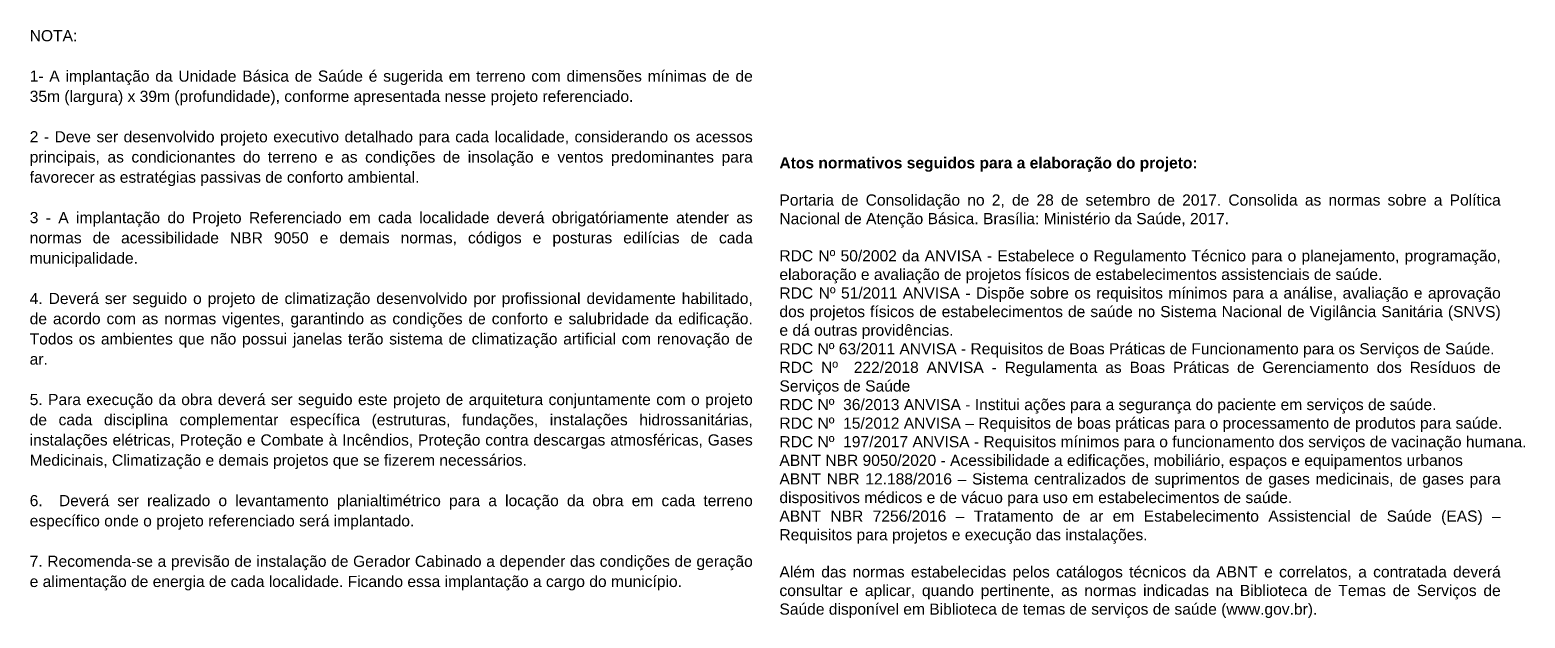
# Model space of a CAD drawing. Header units: metres. Extents: x -77 to -16.6, y -68.5 to -27.7.
# Drawn here: x -33.32 to -16.56, y -68.53 to -61.93 of the extents above; entities that cross this region are included whole.
import ezdxf

# ---------------------------------------------------------------- set-up
doc = ezdxf.new("R2010")
doc.units = ezdxf.units.M
doc.header["$MEASUREMENT"] = 0
doc.layers.add('01_DET. 01 - FRONTÃO BANCADA DE PEDRA_4_0_Caneta_No__1', color=7, linetype='Continuous', lineweight=35)
doc.styles.add('GENERATED_STYLE_1', font='arial.ttf')

msp = doc.modelspace()

# ---------------------------------------------------------------- texts
at = {"layer": '01_DET. 01 - FRONTÃO BANCADA DE PEDRA_4_0_Caneta_No__1', "color": 7, "linetype": 'Continuous', "lineweight": 35, "insert": (-33.319, -68.217), "char_height": 0.125, "width": 8.07804, "attachment_point": 7, "line_spacing_factor": 1.087127, "style": 'GENERATED_STYLE_1'}
msp.add_mtext('\\A1;{\\pqj;\\fArial|b0|i0|c0|p0;\\W1.000000;NOTA: \\P\\pqj;\\fArial|b0|i0|c0|p0;\\W1.000000;\\P\\pqj;\\fArial|b0|i0|c0|p0;\\W1.000000;1- A implantação da Unidade Básica de Saúde é sugerida em terreno com dimensões mínimas de de 35m (largura) x \\fArial|b0|i0|c0|p0;\\W1.000000;39\\fArial|b0|i0|c0|p0;\\W1.000000;m (profundidade), conforme apresentada nesse projeto referenciado.\\P\\pqj;\\fArial|b0|i0|c0|p0;\\W1.000000;\\P\\pqj;\\fArial|b0|i0|c0|p0;\\W1.000000;2 - Deve ser desenvolvido projeto executivo detalhado para cada localidade, considerando os acessos principais, as condicionantes do terreno e as condições de insolação e ventos predominantes para favorecer as estratégias passivas de conforto ambiental.\\P\\pqj;\\fArial|b0|i0|c0|p0;\\W1.000000;\\P\\pqj;\\fArial|b0|i0|c0|p0;\\W1.000000;3 - A implantação do Projeto Referenciado em cada localidade deverá obrigatóriamente atender as normas de acessibilidade NBR 9050 e demais normas, códigos e posturas edilícias de cada municipalidade.\\P\\pqj;\\fArial|b0|i0|c0|p0;\\W1.000000;\\P\\pqj;\\fArial|b0|i0|c0|p0;\\W1.000000;4. Deverá ser seguido o projeto de climatização desenvolvido por profissional devidamente habilitado, de acordo com as normas vigentes, garantindo as condições de conforto e salubridade da edificação. Todos os ambientes que não possui janelas terão sistema de climatização artificial com renovação de ar.\\P\\pqj;\\fArial|b0|i0|c0|p0;\\W1.000000;\\P\\pqj;\\fArial|b0|i0|c0|p0;\\W1.000000;5. Para execução da obra deverá ser seguido este projeto de arquitetura conjuntamente com o projeto de cada disciplina complementar específica (estruturas, fundações, instalações hidrossanitárias, instalações elétricas, Proteção e Combate à Incêndios, Proteção contra descargas atmosféricas, Gases Medicinais, Climatização e demais projetos que se fizerem necessários.\\P\\pqj;\\fArial|b0|i0|c0|p0;\\W1.000000;\\P\\pqj;\\fArial|b0|i0|c0|p0;\\W1.000000;6.  Deverá ser realizado o levantamento planialtimétrico para a locação da obra em cada terreno específico onde o projeto referenciado será implantado.\\P\\pqj;\\fArial|b0|i0|c0|p0;\\W1.000000;\\P\\pqj;\\fArial|b0|i0|c0|p0;\\W1.000000;7. Recomenda-se a previsão de instalação de Gerador Cabinado a depender das condições de geração e alimentação de energia de cada localidade. Ficando essa implantação a cargo do município.}', dxfattribs=at)
at = {"layer": '01_DET. 01 - FRONTÃO BANCADA DE PEDRA_4_0_Caneta_No__1', "color": 7, "linetype": 'Continuous', "lineweight": 35, "insert": (-24.918, -68.735), "char_height": 0.125, "width": 8.05805, "attachment_point": 7, "style": 'GENERATED_STYLE_1'}
msp.add_mtext('\\A1;{\\pqj;\\fArial|b0|i0|c0|p0;\\W1.000000;\\P\\pqj;\\fArial|b1|i0|c0|p0;\\W1.000000;Atos normativos seguidos para a elaboração do projeto:\\P\\pqj;\\fArial|b0|i0|c0|p0;\\W1.000000;\\P\\pqj;\\fArial|b0|i0|c0|p0;\\W1.000000;Portaria de Consolidação no 2, de 28 de setembro de 2017. Consolida as normas sobre a Política Nacional de Atenção Básica. Brasília: Ministério da Saúde, 2017.\\P\\pqj;\\fArial|b0|i0|c0|p0;\\W1.000000;\\P\\pqj;\\fArial|b0|i0|c0|p0;\\H1.000022x;\\W1.000000;RDC Nº 50/2002 da ANVISA - Estabelece o Regulamento Técnico para o planejamento, programação, elaboração e avaliação de projetos físicos de estabelecimentos assistenciais de saúde.\\P\\pqj;\\fArial|b0|i0|c0|p0;\\H0.999978x;\\W1.000000;RDC \\fArial|b0|i0|c0|p0;\\H1.000022x;\\W1.000000;Nº \\fArial|b0|i0|c0|p0;\\H0.999978x;\\W1.000000;51/2011 ANVISA - Dispõe sobre os requisitos mínimos para a análise, avaliação e aprovação dos projetos físicos de estabelecimentos de saúde no Sistema Nacional de Vigilância Sanitária (SNVS) e dá outras providências.\\P\\pqj;\\fArial|b0|i0|c0|p0;\\W1.000000;RDC \\fArial|b0|i0|c0|p0;\\H1.000022x;\\W1.000000;Nº \\fArial|b0|i0|c0|p0;\\H0.999978x;\\W1.000000;63/2011 ANVISA - Requisitos de Boas Práticas de Funcionamento para os Serviços de Saúde.\\P\\pqj;\\fArial|b0|i0|c0|p0;\\W1.000000;RDC \\fArial|b0|i0|c0|p0;\\H1.000022x;\\W1.000000;Nº \\fArial|b0|i0|c0|p0;\\H0.999978x;\\W1.000000; 222/2018 ANVISA - Regulamenta as Boas Práticas de Gerenciamento dos Resíduos de Serviços de Saúde\\P\\pqj;\\fArial|b0|i0|c0|p0;\\W1.000000;RDC \\fArial|b0|i0|c0|p0;\\H1.000022x;\\W1.000000;Nº \\fArial|b0|i0|c0|p0;\\H0.999978x;\\W1.000000; 36/2013 ANVISA - Institui ações para a segurança do paciente em serviços de saúde.\\P\\pqj;\\fArial|b0|i0|c0|p0;\\W1.000000;RDC \\fArial|b0|i0|c0|p0;\\H1.000022x;\\W1.000000;Nº \\fArial|b0|i0|c0|p0;\\H0.999978x;\\W1.000000; 15/2012 ANVISA – Requisitos de boas práticas para o processamento de produtos para saúde.\\P\\pqj;\\fArial|b0|i0|c0|p0;\\W1.000000;RDC \\fArial|b0|i0|c0|p0;\\H1.000022x;\\W1.000000;Nº \\fArial|b0|i0|c0|p0;\\H0.999978x;\\W1.000000; 197/2017 ANVISA - Requisitos mínimos para o funcionamento dos serviços de vacinação humana.\\P\\pqj;\\fArial|b0|i0|c0|p0;\\W1.000000;ABNT NBR 9050/2020 - Acessibilidade a edificações, mobiliário, espaços e equipamentos urbanos\\P\\pqj;\\fArial|b0|i0|c0|p0;\\W1.000000;ABNT NBR 12.188/2016 – Sistema centralizados de suprimentos de gases medicinais, de gases para dispositivos médicos e de vácuo para uso em estabelecimentos de saúde.\\P\\pqj;\\fArial|b0|i0|c0|p0;\\W1.000000;ABNT NBR 7256/2016 – Tratamento de ar em Estabelecimento Assistencial de Saúde (EAS) – Requisitos para projetos e execução das instalações.\\P\\pqj;\\fArial|b0|i0|c0|p0;\\W1.000000;\\P\\pqj;\\fArial|b0|i0|c0|p0;\\W1.000000;Além das normas estabelecidas pelos catálogos técnicos da ABNT e correlatos, a contratada deverá consultar e aplicar, quando pertinente, as normas indicadas na Biblioteca de Temas de Serviços de Saúde disponível em Biblioteca de temas de serviços de saúde (www.gov.br).\\P\\pqj;\\fArial|b0|i0|c0|p0;\\W1.000000;\\P\\pqj;\\fArial|b0|i0|c0|p0;\\W1.000000;}', dxfattribs=at)

doc.saveas('drawing.dxf')
